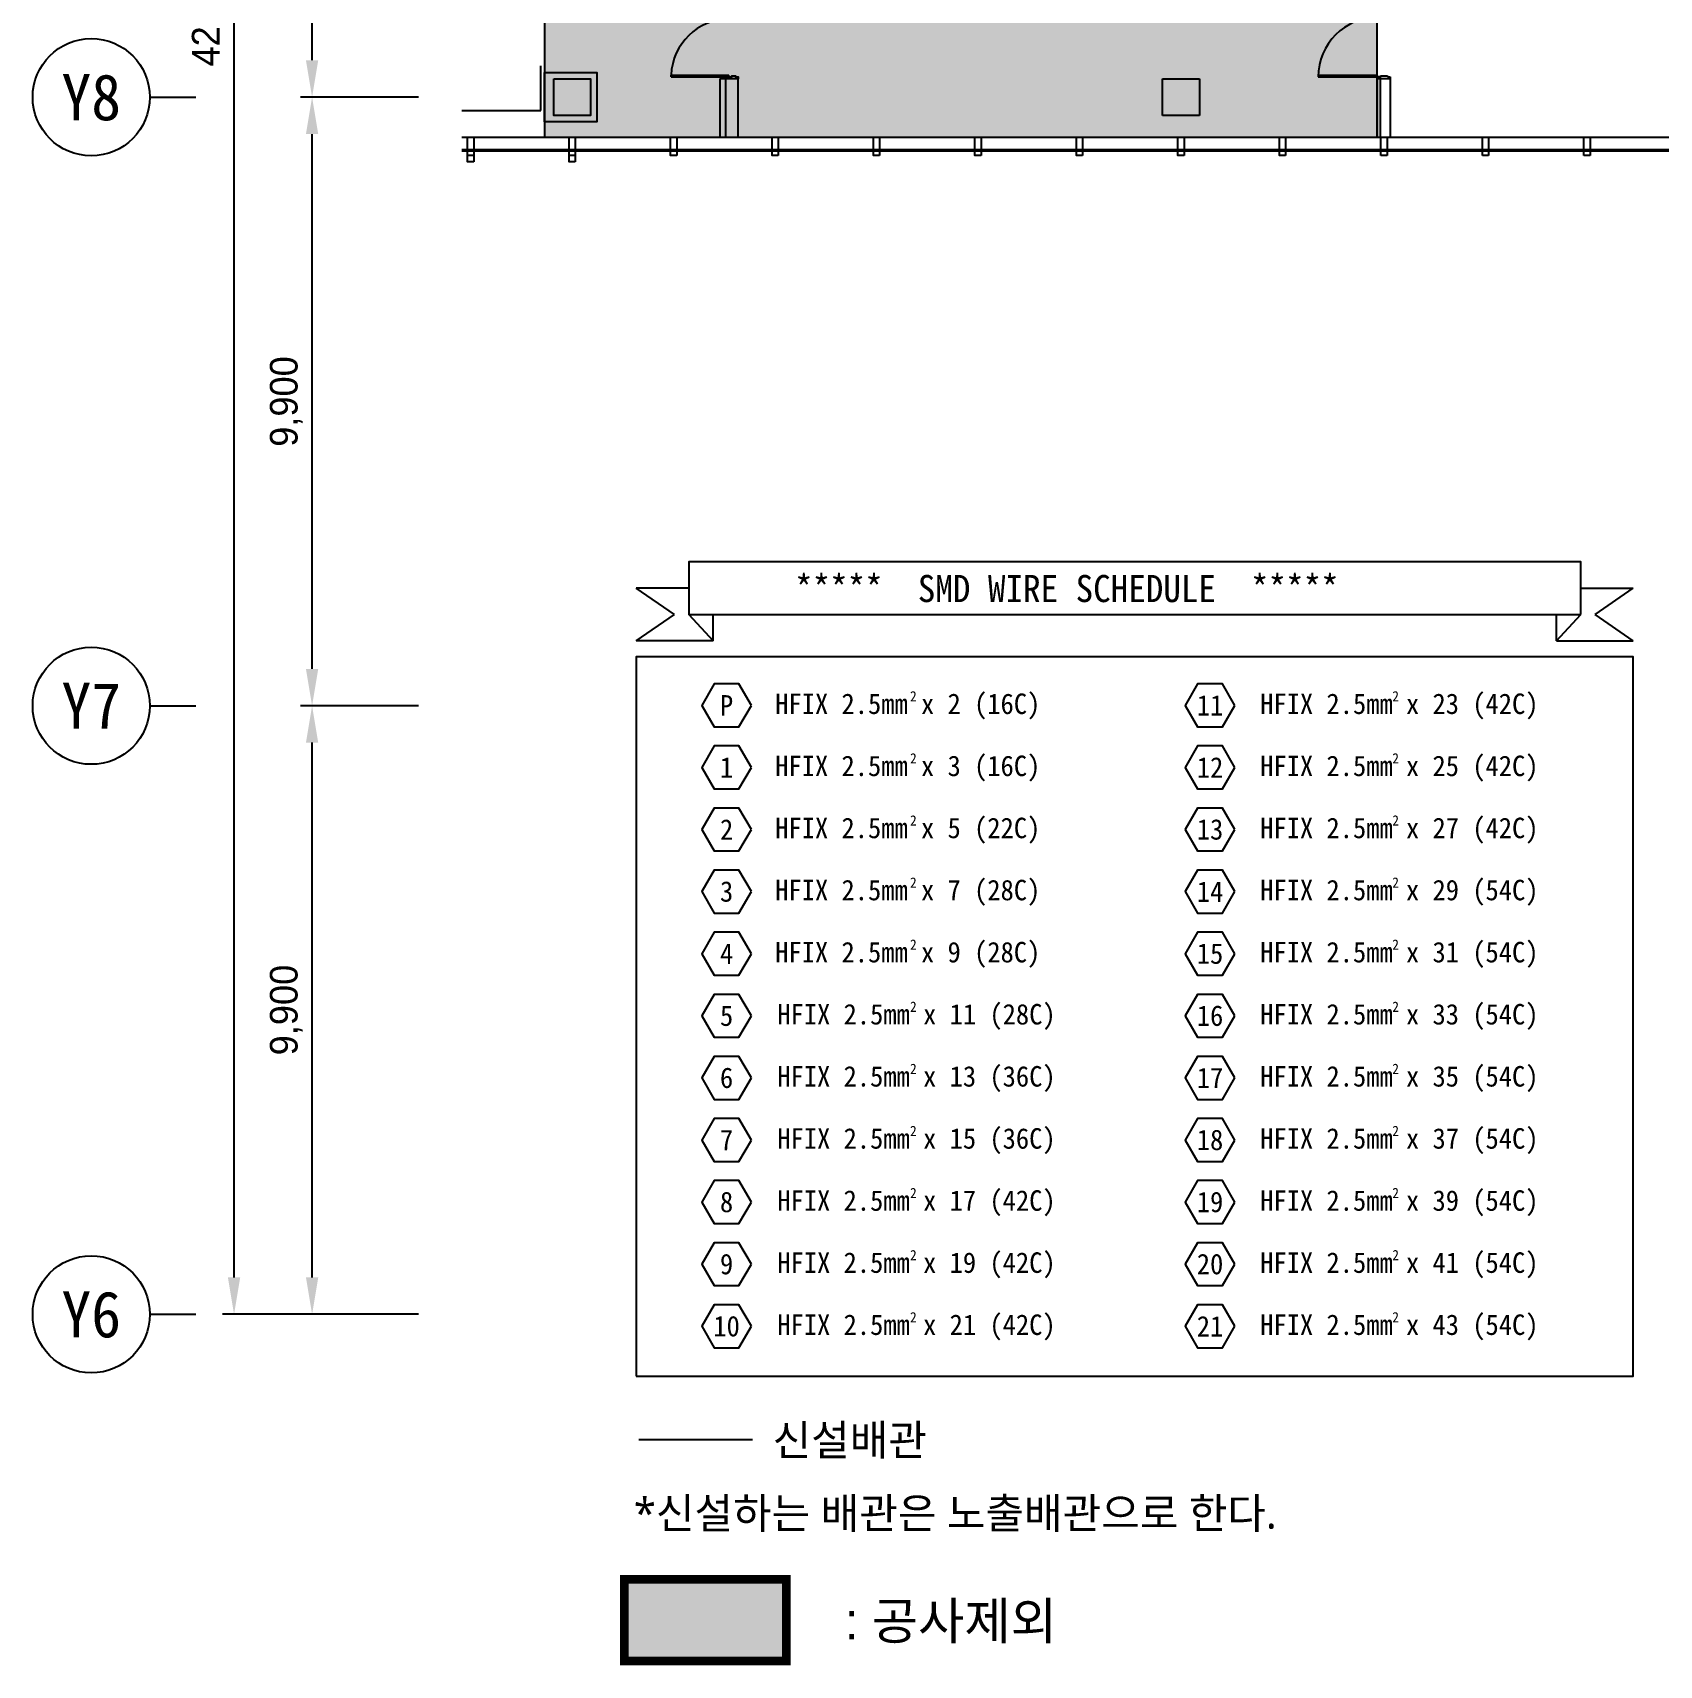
# Model space of a CAD drawing. Header units: millimetres. Extents: x 118559 to 211622, y 1329 to 63037.
# Drawn here: x 118559 to 145007, y 3484 to 30044 of the extents above; entities that cross this region are included whole.
import ezdxf
from ezdxf.enums import TextEntityAlignment as Align

# ---------------------------------------------------------------- set-up
doc = ezdxf.new("R2010")
doc.units = ezdxf.units.MM
doc.header["$LTSCALE"] = 120
doc.linetypes.add('HIDDEN', pattern=[9.525, 6.35, -3.175])
for name, color, linetype in [('ARCH', 9, 'Continuous'), ('fire', 2, 'Continuous'), ('fire-l', 4, 'Continuous'), ('공사제외', 5, 'Continuous')]:
    doc.layers.add(name, color=color, linetype=linetype)
doc.styles.add('SUKWOO', font='malgun.ttf')
doc.styles.add('TEST', font='')
doc.styles.add('돋움', font='')
doc.styles.add('울릉도l', font='')
doc.styles.get('TEST').set_extended_font_data('Dotum')
doc.styles.get('돋움').set_extended_font_data('DotumChe')
doc.styles.get('울릉도l').set_extended_font_data('Dotum')
doc.dimstyles.new('HS-300', dxfattribs={"dimscale": 150, "dimtxt": 3, "dimasz": 4, "dimexe": 1.25, "dimexo": 2, "dimgap": 1, "dimtad": 1, "dimtoh": 1, "dimdec": 0, "dimlunit": 6, "dimtxsty": '울릉도l', "dimcen": 2.5, "dimclrd": 15, "dimclre": 15, "dimadec": 0, "dimazin": 0, "dimtfac": 1, "dimtdec": 0, "dimtmove": 0, "dimatfit": 3, "dimfxl": 0, "dimarcsym": 0})

# ---------------------------------------------------------------- blocks, each defined once
blk = doc.blocks.new('MULLION_100X300')
blk.add_lwpolyline([(0, -50), (0, 50), (300, 50), (300, -50)], close=True)
blk = doc.blocks.new('*D10')
at = {"layer": 'ARCH', "color": 1, "lineweight": -2}
for p, q in [((124833, 28994, 0), (122914, 28994, 0)), ((123102, 19694, 0), (123102, 28394, 0)), ((124833, 19094, 0), (122914, 19094, 0))]:
    blk.add_line(p, q, dxfattribs=at)
at = {"layer": 'ARCH', "color": 1}
for points in [[(123002, 28394, 0), (123202, 28394, 0), (123102, 28994, 0)], [(123002, 19694, 0), (123202, 19694, 0), (123102, 19094, 0)]]:
    blk.add_solid(points, dxfattribs=at)
at = {"layer": 'ARCH', "color": 0, "insert": (122683, 24044, 0), "char_height": 450, "attachment_point": 5, "rotation": 90, "style": '울릉도l'}
blk.add_mtext('9,900', dxfattribs=at)
blk = doc.blocks.new('*D11')
at = {"layer": 'ARCH', "color": 1, "lineweight": -2}
for p, q in [((124833, 35594, 0), (122914, 35594, 0)), ((123102, 29594, 0), (123102, 34994, 0)), ((124833, 28994, 0), (122914, 28994, 0))]:
    blk.add_line(p, q, dxfattribs=at)
at = {"layer": 'ARCH', "color": 1}
for points in [[(123002, 34994, 0), (123202, 34994, 0), (123102, 35594, 0)], [(123002, 29594, 0), (123202, 29594, 0), (123102, 28994, 0)]]:
    blk.add_solid(points, dxfattribs=at)
at = {"layer": 'ARCH', "color": 0, "insert": (122683, 32294, 0), "char_height": 450, "attachment_point": 5, "rotation": 90, "style": '울릉도l'}
blk.add_mtext('6,600', dxfattribs=at)
blk = doc.blocks.new('주열마킹$0$')
blk.add_line((0, 5), (0, 0))
blk.add_circle((0, 11.35), 6.35)
at = {"color": 3, "style": '돋움'}
blk.add_attdef('NO', text='', height=5, dxfattribs=at).set_placement((0, 11.35), align=Align.MIDDLE_CENTER)
blk = doc.blocks.new('*D8')
at = {"layer": 'ARCH', "color": 1, "lineweight": -2}
for p, q in [((124833, 19094, 0), (122914, 19094, 0)), ((123102, 9794, 0), (123102, 18494, 0)), ((124833, 9194, 0), (122914, 9194, 0))]:
    blk.add_line(p, q, dxfattribs=at)
at = {"layer": 'ARCH', "color": 1}
for points in [[(123002, 18494, 0), (123202, 18494, 0), (123102, 19094, 0)], [(123002, 9794, 0), (123202, 9794, 0), (123102, 9194, 0)]]:
    blk.add_solid(points, dxfattribs=at)
at = {"layer": 'ARCH', "color": 0, "insert": (122683, 14144, 0), "char_height": 450, "attachment_point": 5, "rotation": 90, "style": '울릉도l'}
blk.add_mtext('9,900', dxfattribs=at)
blk = doc.blocks.new('*D9')
at = {"layer": 'ARCH', "color": 1, "lineweight": -2}
for p, q in [((123564, 51594, 0), (121645, 51594, 0)), ((121833, 9794, 0), (121833, 50994, 0)), ((123574, 9194, 0), (121645, 9194, 0))]:
    blk.add_line(p, q, dxfattribs=at)
at = {"layer": 'ARCH', "color": 1}
for points in [[(121733, 50994, 0), (121933, 50994, 0), (121833, 51594, 0)], [(121733, 9794, 0), (121933, 9794, 0), (121833, 9194, 0)]]:
    blk.add_solid(points, dxfattribs=at)
at = {"layer": 'ARCH', "color": 0, "insert": (121414, 30394, 0), "char_height": 450, "attachment_point": 5, "rotation": 90, "style": '울릉도l'}
blk.add_mtext('42,400', dxfattribs=at)

msp = doc.modelspace()

# ---------------------------------------------------------------- hatches: boundary and pattern name
at = {"layer": '공사제외', "linetype": 'Continuous'}
msp.add_hatch(color=253, dxfattribs=at).paths.add_polyline_path([(140420.1, 52274.1), (126880, 52274.1), (126880, 28344.3), (140420.1, 28344.3)])
at = {"layer": '공사제외'}
h = msp.add_hatch(color=253, dxfattribs=at)
h.dxf.hatch_style = 1
h.paths.add_polyline_path([(128178, 4883.9), (130814.6, 4883.9), (130814.6, 3554.4), (128178, 3554.4)])

# ---------------------------------------------------------------- linework, layer by layer
at = {"layer": 'ARCH', "color": 9}
for p, q in [((126880, 35144.3, 0), (126880, 28344.3, 0)), ((126880, 35144.3, 0), (126880, 28344.3, 0)), ((126880, 35144.3, 0), (126880, 28344.3, 0)), ((126820.1, 28779, 0), (126820.1, 29503.8, 0)), ((126820.1, 28779, 0), (126820.1, 29503.8, 0)), ((126820.1, 28779, 0), (126820.1, 29503.8, 0)), ((128940.1, 29354.2, 0), (129880.1, 29354.2, 0)), ((128940.1, 29324.2, 0), (128940.1, 29354.2, 0)), ((128940.1, 29354.2, 0), (129880.1, 29354.2, 0)), ((128940.1, 29324.2, 0), (128940.1, 29354.2, 0)), ((128940.1, 29354.2, 0), (129880.1, 29354.2, 0)), ((128940.1, 29324.2, 0), (128940.1, 29354.2, 0)), ((128940.1, 29354.2, 0), (129880.1, 29354.2, 0)), ((128940.1, 29324.2, 0), (128940.1, 29354.2, 0)), ((128940.1, 29354.2, 0), (129880.1, 29354.2, 0)), ((128940.1, 29324.2, 0), (128940.1, 29354.2, 0)), ((128940.1, 29354.2, 0), (129880.1, 29354.2, 0)), ((128940.1, 29324.2, 0), (128940.1, 29354.2, 0)), ((128940.1, 29324.2, 0), (129880.1, 29324.2, 0)), ((128940.1, 29324.2, 0), (129880.1, 29324.2, 0)), ((128940.1, 29324.2, 0), (129880.1, 29324.2, 0)), ((128940.1, 29324.2, 0), (129880.1, 29324.2, 0)), ((128940.1, 29324.2, 0), (129880.1, 29324.2, 0)), ((128940.1, 29324.2, 0), (129880.1, 29324.2, 0)), ((129730.1, 29294.2, 0), (129730.1, 28344.1, 0)), ((129730.1, 29294.2, 0), (129730.1, 28344.1, 0)), ((130030.1, 29294.2, 0), (129730.1, 29294.2, 0)), ((129730.1, 29294.2, 0), (129730.1, 28344.1, 0)), ((129730.1, 29294.2, 0), (129730.1, 28344.1, 0)), ((130030.1, 29294.2, 0), (129730.1, 29294.2, 0)), ((129730.1, 29294.2, 0), (129730.1, 28344.1, 0)), ((129730.1, 29294.2, 0), (129730.1, 28344.1, 0)), ((130030.1, 29294.2, 0), (129730.1, 29294.2, 0)), ((129830.1, 28344.1, 0), (129830.1, 29294.2, 0)), ((129830.1, 28344.1, 0), (129830.1, 29294.2, 0)), ((129830.1, 28344.1, 0), (129830.1, 29294.2, 0)), ((129830.1, 28344.1, 0), (129830.1, 29294.2, 0)), ((129830.1, 28344.1, 0), (129830.1, 29294.2, 0)), ((129830.1, 28344.1, 0), (129830.1, 29294.2, 0)), ((129880.1, 29324.2, 0), (129880.1, 29354.2, 0)), ((129880.1, 29324.2, 0), (129880.1, 29354.2, 0)), ((129880.1, 29324.2, 0), (129880.1, 29354.2, 0)), ((129880.1, 29324.2, 0), (129880.1, 29354.2, 0)), ((129880.1, 29324.2, 0), (129880.1, 29354.2, 0)), ((129880.1, 29324.2, 0), (129880.1, 29354.2, 0)), ((130030.1, 28344.1, 0), (130030.1, 29294.2, 0)), ((130030.1, 28344.1, 0), (130030.1, 29294.2, 0)), ((130030.1, 28344.1, 0), (130030.1, 29294.2, 0)), ((136930.1, 29294.2, 0), (137530.1, 29294.2, 0)), ((136930.1, 28694.2, 0), (136930.1, 29294.2, 0)), ((137530.1, 29294.2, 0), (137530.1, 28694.2, 0)), ((139460.1, 29324.2, 0), (140430.1, 29324.2, 0)), ((139460.1, 29324.2, 0), (140430.1, 29324.2, 0)), ((139460.5, 29354.2, 0), (140430.1, 29354.2, 0)), ((139460.5, 29354.2, 0), (140430.1, 29354.2, 0)), ((140420.1, 29294.2, 0), (140420.1, 28344.1, 0)), ((140430.1, 29294.2, 0), (140420.1, 29294.2, 0)), ((140430.1, 29294.2, 0), (140430.1, 29324.2, 0)), ((140430.1, 29324.2, 0), (140475.1, 29324.2, 0)), ((140430.1, 29294.2, 0), (140430.1, 29324.2, 0)), ((140430.1, 29324.2, 0), (140475.1, 29324.2, 0)), ((140475.1, 29324.2, 0), (140430.1, 29324.2, 0)), ((140630.1, 29294.2, 0), (140430.1, 29294.2, 0)), ((140630.1, 29294.2, 0), (140430.1, 29294.2, 0)), ((140470.1, 29324.2, 0), (140470.1, 28344.1, 0)), ((140475.1, 29324.2, 0), (140475.1, 29339.2, 0)), ((140475.1, 29339.2, 0), (140585.1, 29339.2, 0)), ((140475.1, 29324.2, 0), (140475.1, 29339.2, 0)), ((140475.1, 29339.2, 0), (140585.1, 29339.2, 0)), ((140585.1, 29339.2, 0), (140585.1, 29324.2, 0)), ((140585.1, 29339.2, 0), (140585.1, 29324.2, 0)), ((140585.1, 29324.2, 0), (140630.1, 29324.2, 0)), ((140585.1, 29324.2, 0), (140630.1, 29324.2, 0)), ((140630.1, 29324.2, 0), (140630.1, 29294.2, 0)), ((140630.1, 29324.2, 0), (140630.1, 29294.2, 0)), ((140630.1, 29294.2, 0), (140630.1, 28344.1, 0)), ((125538.3, 28779, 0), (126820.1, 28779, 0)), ((125538.3, 28779, 0), (126820.1, 28779, 0)), ((125538.3, 28779, 0), (126820.1, 28779, 0)), ((137530.1, 28694.2, 0), (136930.1, 28694.2, 0)), ((125538.3, 28344.3, 0), (127630.1, 28344.3, 0)), ((125538.3, 28344.3, 0), (127630.1, 28344.3, 0)), ((125538.3, 28344.3, 0), (127630.1, 28344.3, 0)), ((125538.3, 28344.1, 0), (146380.1, 28344.1, 0)), ((125538.3, 28344.1, 0), (146380.1, 28344.1, 0)), ((125538.3, 28344.1, 0), (146380.1, 28344.1, 0)), ((140480.1, 28044.1, 0), (140480.1, 28344.1, 0)), ((140480.1, 28344.1, 0), (140580.1, 28344.1, 0)), ((140580.1, 28344.1, 0), (140580.1, 28044.1, 0)), ((142130.1, 28044.1, 0), (142130.1, 28344.1, 0)), ((142130.1, 28344.1, 0), (142230.1, 28344.1, 0)), ((142230.1, 28344.1, 0), (142230.1, 28044.1, 0)), ((143780.1, 28044.1, 0), (143780.1, 28344.1, 0)), ((143780.1, 28344.1, 0), (143880.1, 28344.1, 0)), ((143880.1, 28344.1, 0), (143880.1, 28044.1, 0)), ((125538.3, 28144.3, 0), (127630.1, 28144.3, 0)), ((125538.3, 28144.3, 0), (127630.1, 28144.3, 0)), ((125538.3, 28144.3, 0), (127630.1, 28144.3, 0)), ((125538.3, 28144.1, 0), (146380.1, 28144.1, 0)), ((125538.3, 28144.1, 0), (146380.1, 28144.1, 0)), ((125538.3, 28144.1, 0), (146380.1, 28144.1, 0)), ((125538.3, 28120.3, 0), (127630.1, 28120.3, 0)), ((125538.3, 28120.3, 0), (127630.1, 28120.3, 0)), ((125538.3, 28120.3, 0), (127630.1, 28120.3, 0)), ((125538.3, 28120.1, 0), (146380.1, 28120.1, 0)), ((125538.3, 28120.1, 0), (146380.1, 28120.1, 0)), ((125538.3, 28120.1, 0), (146380.1, 28120.1, 0)), ((140580.1, 28044.1, 0), (140480.1, 28044.1, 0)), ((142230.1, 28044.1, 0), (142130.1, 28044.1, 0)), ((143880.1, 28044.1, 0), (143780.1, 28044.1, 0))]:
    msp.add_line(p, q, dxfattribs=at)
at = {"layer": 'ARCH', "color": 9, "elevation": 0}
for points in [[(126880.1, 29394.2), (127730.1, 29394.2), (127730.1, 28594.2), (126880.1, 28594.2)], [(126880.1, 29394.2), (127730.1, 29394.2), (127730.1, 28594.2), (126880.1, 28594.2)], [(126880.1, 29394.2), (127730.1, 29394.2), (127730.1, 28594.2), (126880.1, 28594.2)], [(127030.1, 29294.2), (127630.1, 29294.2), (127630.1, 28694.2), (127030.1, 28694.2)], [(127030.1, 29294.2), (127630.1, 29294.2), (127630.1, 28694.2), (127030.1, 28694.2)], [(127030.1, 29294.2), (127630.1, 29294.2), (127630.1, 28694.2), (127030.1, 28694.2)], [(127030.1, 29294.2), (127630.1, 29294.2), (127630.1, 28694.2), (127030.1, 28694.2)], [(127030.1, 29294.2), (127630.1, 29294.2), (127630.1, 28694.2), (127030.1, 28694.2)], [(127030.1, 29294.2), (127630.1, 29294.2), (127630.1, 28694.2), (127030.1, 28694.2)], [(130030.1, 29294.2), (129880.1, 29294.2), (129880.1, 29324.2), (129925.1, 29324.2), (129925.1, 29339.2), (129985.1, 29339.2), (129985.1, 29324.2), (130030.1, 29324.2)], [(130030.1, 29294.2), (129880.1, 29294.2), (129880.1, 29324.2), (129925.1, 29324.2), (129925.1, 29339.2), (129985.1, 29339.2), (129985.1, 29324.2), (130030.1, 29324.2)], [(130030.1, 29294.2), (129880.1, 29294.2), (129880.1, 29324.2), (129925.1, 29324.2), (129925.1, 29339.2), (129985.1, 29339.2), (129985.1, 29324.2), (130030.1, 29324.2)], [(130030.1, 29294.2), (129880.1, 29294.2), (129880.1, 29324.2), (129925.1, 29324.2), (129925.1, 29339.2), (129985.1, 29339.2), (129985.1, 29324.2), (130030.1, 29324.2)], [(130030.1, 29294.2), (129880.1, 29294.2), (129880.1, 29324.2), (129925.1, 29324.2), (129925.1, 29339.2), (129985.1, 29339.2), (129985.1, 29324.2), (130030.1, 29324.2)], [(130030.1, 29294.2), (129880.1, 29294.2), (129880.1, 29324.2), (129925.1, 29324.2), (129925.1, 29339.2), (129985.1, 29339.2), (129985.1, 29324.2), (130030.1, 29324.2)], [(125730.6, 27944.3), (125630.6, 27944.3), (125630.6, 28344.3), (125730.6, 28344.3)], [(125730.6, 27944.3), (125630.6, 27944.3), (125630.6, 28344.3), (125730.6, 28344.3)], [(125730.6, 27944.3), (125630.6, 27944.3), (125630.6, 28344.3), (125730.6, 28344.3)], [(127380.6, 27944.3), (127280.6, 27944.3), (127280.6, 28344.3), (127380.6, 28344.3)], [(127380.6, 27944.3), (127280.6, 27944.3), (127280.6, 28344.3), (127380.6, 28344.3)], [(127380.6, 27944.3), (127280.6, 27944.3), (127280.6, 28344.3), (127380.6, 28344.3)], [(137280.1, 28044.1), (137180.1, 28044.1), (137180.1, 28344.1), (137280.1, 28344.1)], [(138930.1, 28044.1), (138830.1, 28044.1), (138830.1, 28344.1), (138930.1, 28344.1)]]:
    msp.add_lwpolyline(points, close=True, dxfattribs=at)
msp.add_lwpolyline([(129730.1, 29294.2), (129730.1, 28344.1)], dxfattribs=at)
msp.add_lwpolyline([(129730.1, 29294.2), (129730.1, 28344.1)], dxfattribs=at)
msp.add_lwpolyline([(129730.1, 29294.2), (129730.1, 28344.1)], dxfattribs=at)
msp.add_lwpolyline([(129730.1, 29294.2), (129730.1, 28344.1)], dxfattribs=at)
msp.add_lwpolyline([(129730.1, 29294.2), (129730.1, 28344.1)], dxfattribs=at)
msp.add_lwpolyline([(129730.1, 29294.2), (129730.1, 28344.1)], dxfattribs=at)
at = {"layer": 'ARCH', "color": 9}
for centre, radius, start, end in [((140430.1, 29324.2, 0), 970, 90.00001, 180), ((140430.1, 29324.2, 0), 970, 90.00001, 180), ((129880.1, 29324.2, 0), 940, 90, 178.1729), ((129880.1, 29324.2, 0), 940, 90, 178.1729), ((129880.1, 29324.2, 0), 940, 90, 178.1729), ((129880.1, 29324.2, 0), 940, 90, 178.1729), ((129880.1, 29324.2, 0), 940, 90, 178.1729), ((129880.1, 29324.2, 0), 940, 90, 178.1729)]:
    msp.add_arc(centre, radius, start, end, dxfattribs=at)
at = {"layer": 'fire', "color": 2, "linetype": 'Continuous'}
for p, q in [((129225.2, 21007.1, 0), (128373.8, 21007.1, 0)), ((128993.1, 20578.6, 0), (128373.8, 21007.1, 0)), ((143733.2, 21007.1, 0), (144584.6, 21007.1, 0)), ((143965.3, 20578.6, 0), (144584.6, 21007.1, 0)), ((128373.8, 20150, 0), (128993.1, 20578.6, 0)), ((129225.2, 20578.6, 0), (129621.5, 20150, 0)), ((129621.5, 20150, 0), (129621.5, 20578.6, 0)), ((143337, 20150, 0), (143337, 20578.6, 0)), ((143337, 20150, 0), (143733.2, 20578.6, 0)), ((144584.6, 20150, 0), (143965.3, 20578.6, 0)), ((129621.5, 20150, 0), (128373.8, 20150, 0)), ((143337, 20150, 0), (144584.6, 20150, 0))]:
    msp.add_line(p, q, dxfattribs=at)
at = {"layer": 'fire', "color": 2, "linetype": 'Continuous', "elevation": 0}
msp.add_lwpolyline([(143733.2, 20578.6), (143733.2, 21435.7), (129225.2, 21435.7), (129225.2, 20578.6)], close=True, dxfattribs=at)
at = {"layer": 'fire', "color": 3, "elevation": 0}
msp.add_lwpolyline([(128373.6, 8189.8), (144584.5, 8189.8), (144584.6, 19891.2), (128373.7, 19891.2)], close=True, dxfattribs=at)
at = {"layer": 'fire-l', "color": 6, "ltscale": 2}
msp.add_line((128417, 7160.2, 0), (130262.1, 7160.2, 0), dxfattribs=at)
at = {"layer": 'fire-l', "color": 2, "elevation": 0}
for points in [[(130244.1, 19101.1), (130042.7, 19449.9), (129639.9, 19449.9), (129438.4, 19101.1), (129639.9, 18752.2), (130042.7, 18752.2)], [(138104.9, 19101.1), (137903.5, 19449.9), (137500.6, 19449.9), (137299.2, 19101.1), (137500.6, 18752.2), (137903.5, 18752.2)], [(130244.1, 18090.9), (130042.7, 18439.8), (129639.9, 18439.8), (129438.4, 18090.9), (129639.9, 17742.1), (130042.7, 17742.1)], [(138104.9, 18090.9), (137903.5, 18439.8), (137500.6, 18439.8), (137299.2, 18090.9), (137500.6, 17742.1), (137903.5, 17742.1)], [(130244.1, 17080.8), (130042.7, 17429.6), (129639.9, 17429.6), (129438.4, 17080.8), (129639.9, 16731.9), (130042.7, 16731.9)], [(138104.9, 17080.8), (137903.5, 17429.6), (137500.6, 17429.6), (137299.2, 17080.8), (137500.6, 16731.9), (137903.5, 16731.9)], [(130244.1, 16070.6), (130042.7, 16419.5), (129639.9, 16419.5), (129438.4, 16070.6), (129639.9, 15721.7), (130042.7, 15721.7)], [(138104.9, 16070.6), (137903.5, 16419.5), (137500.6, 16419.5), (137299.2, 16070.6), (137500.6, 15721.7), (137903.5, 15721.7)], [(130244.1, 15060.4), (130042.7, 15409.3), (129639.9, 15409.3), (129438.4, 15060.4), (129639.9, 14711.6), (130042.7, 14711.6)], [(138104.9, 15060.4), (137903.5, 15409.3), (137500.6, 15409.3), (137299.2, 15060.4), (137500.6, 14711.6), (137903.5, 14711.6)], [(130244.1, 14050.3), (130042.7, 14399.1), (129639.9, 14399.1), (129438.4, 14050.3), (129639.9, 13701.4), (130042.7, 13701.4)], [(138104.9, 14050.3), (137903.5, 14399.1), (137500.6, 14399.1), (137299.2, 14050.3), (137500.6, 13701.4), (137903.5, 13701.4)], [(130244.1, 13040.1), (130042.7, 13389), (129639.9, 13389), (129438.4, 13040.1), (129639.9, 12691.2), (130042.7, 12691.2)], [(138104.9, 13040.1), (137903.5, 13389), (137500.6, 13389), (137299.2, 13040.1), (137500.6, 12691.2), (137903.5, 12691.2)], [(130244.1, 12029.9), (130042.7, 12378.8), (129639.9, 12378.8), (129438.4, 12029.9), (129639.9, 11681.1), (130042.7, 11681.1)], [(138104.9, 12029.9), (137903.5, 12378.8), (137500.6, 12378.8), (137299.2, 12029.9), (137500.6, 11681.1), (137903.5, 11681.1)], [(130244.1, 11019.8), (130042.7, 11368.6), (129639.9, 11368.6), (129438.4, 11019.8), (129639.9, 10670.9), (130042.7, 10670.9)], [(138104.9, 11019.8), (137903.5, 11368.6), (137500.6, 11368.6), (137299.2, 11019.8), (137500.6, 10670.9), (137903.5, 10670.9)], [(130244.1, 10009.6), (130042.7, 10358.5), (129639.9, 10358.5), (129438.4, 10009.6), (129639.9, 9660.8), (130042.7, 9660.8)], [(138104.9, 10009.6), (137903.5, 10358.5), (137500.6, 10358.5), (137299.2, 10009.6), (137500.6, 9660.8), (137903.5, 9660.8)], [(130244.1, 8999.5), (130042.7, 9348.3), (129639.9, 9348.3), (129438.4, 8999.5), (129639.9, 8650.6), (130042.7, 8650.6)], [(138104.9, 8999.5), (137903.5, 9348.3), (137500.6, 9348.3), (137299.2, 8999.5), (137500.6, 8650.6), (137903.5, 8650.6)]]:
    msp.add_lwpolyline(points, close=True, dxfattribs=at)
at = {"layer": '공사제외', "linetype": 'Continuous', "elevation": 0}
msp.add_lwpolyline([(140420.1, 52274.1), (126880, 52274.1), (126880, 28344.3), (140420.1, 28344.3)], close=True, dxfattribs=at)
at = {"layer": '공사제외', "color": 5, "linetype": 'HIDDEN', "ltscale": 2, "const_width": 141.2}
msp.add_lwpolyline([(128178, 4883.9), (130814.6, 4883.9), (130814.6, 3554.4), (128178, 3554.4)], close=True, dxfattribs=at)

# ---------------------------------------------------------------- block references
at = {"layer": 'ARCH', "color": 9}
ref = msp.add_blockref('주열마킹$0$', (121213.7, 28994.2, 0), dxfattribs=dict(at, xscale=150, yscale=150, zscale=150, rotation=90))
ref.add_attrib('NO', 'Y8', dxfattribs={"layer": '0', "color": 3, "height": 750, "style": '돋움'}).set_placement((119511.2, 28994.2, 0), align=Align.MIDDLE_CENTER)
at = {"layer": 'ARCH', "color": 9, "rotation": 90}
for p in [(125680.1, 28044.1, 0), (125680.1, 28044.1, 0), (125680.1, 28044.1, 0), (127330.1, 28044.1, 0), (127330.1, 28044.1, 0), (127330.1, 28044.1, 0), (128980.1, 28044.1, 0), (128980.1, 28044.1, 0), (128980.1, 28044.1, 0), (130630.1, 28044.1, 0), (130630.1, 28044.1, 0), (130630.1, 28044.1, 0), (132280.1, 28044.1, 0), (132280.1, 28044.1, 0), (132280.1, 28044.1, 0), (133930.1, 28044.1, 0), (133930.1, 28044.1, 0), (133930.1, 28044.1, 0), (135580.1, 28044.1, 0)]:
    msp.add_blockref('MULLION_100X300', p, dxfattribs=at)
at = {"layer": 'ARCH', "color": 9}
ref = msp.add_blockref('주열마킹$0$', (121213.7, 19094.2, 0), dxfattribs=dict(at, xscale=150, yscale=150, zscale=150, rotation=90))
ref.add_attrib('NO', 'Y7', dxfattribs={"layer": '0', "color": 3, "height": 750, "style": '돋움'}).set_placement((119511.2, 19094.2, 0), align=Align.MIDDLE_CENTER)
ref = msp.add_blockref('주열마킹$0$', (121213.7, 9194.2, 0), dxfattribs=dict(at, xscale=150, yscale=150, zscale=150, rotation=90))
ref.add_attrib('NO', 'Y6', dxfattribs={"layer": '0', "color": 3, "height": 750, "style": '돋움'}).set_placement((119511.2, 9194.2, 0), align=Align.MIDDLE_CENTER)

# ---------------------------------------------------------------- texts
at = {"layer": 'fire', "color": 3, "linetype": 'Continuous', "style": '돋움'}
msp.add_text('*****  SMD WIRE SCHEDULE  *****', height=441.188, dxfattribs=at).set_placement((130954.6, 20780.8, 0))
at = {"layer": 'fire', "style": '돋움'}
for s, height, p in [('P', 333.5, (129841.3, 19101.1, 0)), ('HFIX 2.5mm x 2 (16C)', 333.518, (132787.3, 19101.1, 0)), ('2', 166.8, (132878.4, 19249.2, 0)), ('11', 333.52, (137702.1, 19101.1, 0)), ('HFIX 2.5mm x 23 (42C)', 333.518, (140780.4, 19101.1, 0)), ('2', 166.8, (140719.6, 19249.2, 0)), ('1', 333.5, (129841.3, 18090.9, 0)), ('HFIX 2.5mm x 3 (16C)', 333.518, (132787.3, 18090.9, 0)), ('2', 166.8, (132878.4, 18239, 0)), ('12', 333.52, (137702.1, 18090.9, 0)), ('HFIX 2.5mm x 25 (42C)', 333.518, (140780.4, 18090.9, 0)), ('2', 166.8, (140719.6, 18239, 0)), ('HFIX 2.5mm x 5 (22C)', 333.518, (132787.3, 17080.8, 0)), ('2', 166.8, (132878.4, 17228.8, 0)), ('HFIX 2.5mm x 27 (42C)', 333.518, (140780.4, 17080.8, 0)), ('2', 166.8, (140719.6, 17228.8, 0)), ('2', 333.5, (129841.3, 17080.8, 0)), ('13', 333.52, (137702.1, 17080.8, 0)), ('3', 333.5, (129841.3, 16070.6, 0)), ('HFIX 2.5mm x 7 (28C)', 333.518, (132787.3, 16070.6, 0)), ('2', 166.8, (132878.4, 16218.7, 0)), ('14', 333.52, (137702.1, 16070.6, 0)), ('HFIX 2.5mm x 29 (54C)', 333.518, (140780.4, 16070.6, 0)), ('2', 166.8, (140719.6, 16218.7, 0)), ('4', 333.5, (129841.3, 15060.4, 0)), ('HFIX 2.5mm x 9 (28C)', 333.518, (132787.3, 15060.4, 0)), ('2', 166.8, (132878.4, 15208.5, 0)), ('15', 333.52, (137702.1, 15060.4, 0)), ('HFIX 2.5mm x 31 (54C)', 333.518, (140780.4, 15060.4, 0)), ('2', 166.8, (140719.6, 15208.5, 0)), ('5', 333.5, (129841.3, 14050.3, 0)), ('HFIX 2.5mm x 11 (28C)', 333.518, (132928.9, 14050.3, 0)), ('2', 166.8, (132878.4, 14198.4, 0)), ('16', 333.52, (137702.1, 14050.3, 0)), ('HFIX 2.5mm x 33 (54C)', 333.518, (140780.4, 14050.3, 0)), ('2', 166.8, (140719.6, 14198.4, 0)), ('6', 333.5, (129841.3, 13040.1, 0)), ('HFIX 2.5mm x 13 (36C)', 333.518, (132928.9, 13040.1, 0)), ('2', 166.8, (132878.4, 13188.2, 0)), ('17', 333.52, (137702.1, 13040.1, 0)), ('HFIX 2.5mm x 35 (54C)', 333.518, (140780.4, 13040.1, 0)), ('2', 166.8, (140719.6, 13188.2, 0)), ('HFIX 2.5mm x 15 (36C)', 333.518, (132928.9, 12029.9, 0)), ('2', 166.8, (132878.4, 12178, 0)), ('HFIX 2.5mm x 37 (54C)', 333.518, (140780.4, 12029.9, 0)), ('2', 166.8, (140719.6, 12178, 0)), ('7', 333.5, (129841.3, 12029.9, 0)), ('18', 333.52, (137702.1, 12029.9, 0)), ('8', 333.5, (129841.3, 11019.8, 0)), ('HFIX 2.5mm x 17 (42C)', 333.518, (132928.9, 11019.8, 0)), ('2', 166.8, (132878.4, 11167.9, 0)), ('19', 333.52, (137702.1, 11019.8, 0)), ('HFIX 2.5mm x 39 (54C)', 333.518, (140780.4, 11019.8, 0)), ('2', 166.8, (140719.6, 11167.9, 0)), ('9', 333.5, (129841.3, 10009.6, 0)), ('HFIX 2.5mm x 19 (42C)', 333.518, (132928.9, 10009.6, 0)), ('2', 166.8, (132878.4, 10157.7, 0)), ('20', 333.52, (137702.1, 10009.6, 0)), ('HFIX 2.5mm x 41 (54C)', 333.518, (140780.4, 10009.6, 0)), ('2', 166.8, (140719.6, 10157.7, 0)), ('10', 333.52, (129841.3, 8999.5, 0)), ('HFIX 2.5mm x 21 (42C)', 333.518, (132928.9, 8999.5, 0)), ('2', 166.8, (132878.4, 9147.5, 0)), ('21', 333.52, (137702.1, 8999.5, 0)), ('HFIX 2.5mm x 43 (54C)', 333.518, (140780.4, 8999.5, 0)), ('2', 166.8, (140719.6, 9147.5, 0))]:
    msp.add_text(s, height=height, dxfattribs=at).set_placement(p, align=Align.MIDDLE)
at = {"layer": 'fire', "style": 'SUKWOO'}
for s, p in [('신설배관', (130588.8, 6897.8, 0)), ('*신설하는 배관은 노출배관으로 한다.', (128332.6, 5708.9, 0))]:
    msp.add_text(s, height=500, dxfattribs=at).set_placement(p)
at = {"layer": '공사제외', "color": 3, "style": 'TEST'}
msp.add_text(': 공사제외', height=600, dxfattribs=at).set_placement((133489.9, 4212.4), align=Align.MIDDLE)

# ---------------------------------------------------------------- dimensions: what is measured, and where the dimension line sits
at = {"layer": 'ARCH', "color": 9}
for base, p1, p2, picture, middle in [((121833, 51594.2, 0), (123873.7, 9194.2, 0), (123864.1, 51594.2, 0), '*D9', (121414.3, 30394.2, 0)), ((123101.9, 35594.2, 0), (125133.1, 28994.2, 0), (125133.1, 35594.2, 0), '*D11', (122683.2, 32294.2, 0)), ((123101.9, 28994.2, 0), (125133.1, 19094.2, 0), (125133.1, 28994.2, 0), '*D10', (122683.2, 24044.2, 0)), ((123101.9, 19094.2, 0), (125133.1, 9194.2, 0), (125133.1, 19094.2, 0), '*D8', (122683.2, 14144.2, 0))]:
    dim = msp.add_linear_dim(base=base, p1=p1, p2=p2, angle=90, dimstyle='HS-300', override={"dimclrd": 1, "dimclre": 1, "dimtmove": 1}, dxfattribs=at)
    dim.commit()
    dim.dimension.update_dxf_attribs({"geometry": picture, "text_midpoint": middle})

doc.saveas('drawing.dxf')
